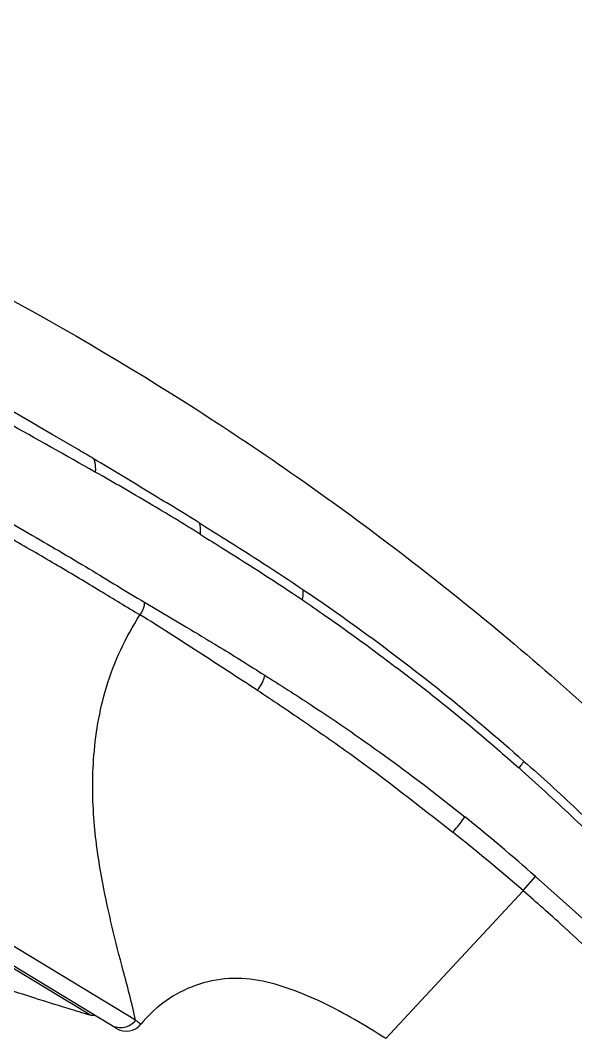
# Model space of a CAD drawing. Header units: millimetres. Extents: x -244938 to -244097, y -22577 to -21982.
# Drawn here: x -244322.9 to -244293.1, y -22095.9 to -22041.2 of the extents above; entities that cross this region are included whole.
import ezdxf

# ---------------------------------------------------------------- set-up
doc = ezdxf.new("R2010")
doc.units = ezdxf.units.MM

msp = doc.modelspace()

# ---------------------------------------------------------------- linework, layer by layer
at = {"linetype": 'Continuous'}
for p, q in [((-244317.764, -22095.377), (-244380.075, -22057.587)), ((-244319.799, -22064.282), (-244321.217, -22063.45)), ((-244316.269, -22072.464), (-244314.014, -22073.807)), ((-244316.74, -22094.931), (-244346.282, -22077.014)), ((-244295.928, -22087.965), (-244295.275, -22087.209)), ((-244295.265, -22087.213), (-244293.119, -22089.129)), ((-244320.378, -22093.929), (-244330.318, -22087.901)), ((-244295.937, -22087.974), (-244303.309, -22095.92)), ((-244320.174, -22094.053), (-244320.378, -22093.929)), ((-244319.207, -22094.64), (-244320.174, -22094.053)), ((-244319.205, -22094.641), (-244319.207, -22094.64))]:
    msp.add_line(p, q, dxfattribs=at)
for centre, radius, start, end in [((-244438.454, -22265.193), 233.332, 59.20569, 59.43438), ((-244247.063, -21963.336), 129.171, 238.78277, 239.31308), ((-244479.511, -22306.699), 290.655, 52.08001, 52.54461), ((-244302.087, -22076.676), 7.563, 323.4105, 324.585), ((-244300.556, -22077.769), 5.682, 324.6165, 325.1146), ((-244303.771, -22075.504), 9.614, 322.3601, 323.7852), ((-244373.544, -22177.808), 118.727, 49.17623, 51.54876), ((-244374.814, -22178.91), 120.379, 47.70042, 49.06203), ((-244280.599, -21963.822), 136.397, 251.17583, 253.04568), ((-244280.599, -21963.821), 136.397, 253.04575, 253.55819), ((-244319.063, -22094.161), 0.5, 253.5581, 281.2635), ((-244317.245, -22094.522), 1, 238.7645, 321.1719)]:
    msp.add_arc(centre, radius, start, end, dxfattribs=at)
for points, knots in [([(-244362.783, -22041.2), (-244354.376, -22042.956), (-244337.485, -22048.595), (-244317.963, -22058.823), (-244303.15, -22069.095), (-244292.596, -22077.763), (-244282.564, -22087.622), (-244273.063, -22098.019), (-244264.095, -22108.81), (-244255.7, -22120.058), (-244247.843, -22131.704), (-244240.412, -22143.634), (-244233.386, -22155.764), (-244224.63, -22172.169), (-244218.704, -22184.777), (-244215.047, -22193.296)], [0, 0, 0, 0, 0.11714, 0.241192, 0.299337, 0.362795, 0.427204, 0.491023, 0.554843, 0.618496, 0.682384, 0.746401, 0.810171, 0.873542, 1, 1, 1, 1]), ([(-244321.216, -22063.452), (-244323.022, -22062.399), (-244326.778, -22060.281), (-244332.573, -22057.156), (-244338.565, -22054.084), (-244346.249, -22050.366), (-244353.369, -22046.964), (-244359.612, -22043.97), (-244362.226, -22042.718), (-244363.379, -22042.183)], [0, 0, 0, 0, 0.132723, 0.273805, 0.418102, 0.560308, 0.815949, 0.919226, 1, 1, 1, 1]), ([(-244369.817, -22044.535), (-244366.467, -22046.205), (-244360.841, -22048.994), (-244352.712, -22053.068), (-244345.274, -22056.763), (-244337.475, -22060.62), (-244331.009, -22063.995), (-244326.035, -22066.733), (-244322.552, -22068.71), (-244319.801, -22070.326), (-244317.739, -22071.578), (-244316.755, -22072.181), (-244316.269, -22072.464)], [0, 0, 0, 0, 0.185853, 0.311842, 0.451489, 0.598282, 0.743871, 0.813626, 0.880215, 0.942696, 0.972072, 1, 1, 1, 1]), ([(-244318.913, -22065.475), (-244322.081, -22063.675), (-244328.762, -22059.938), (-244339.004, -22054.604), (-244349.111, -22049.722), (-244355.597, -22046.562), (-244358.592, -22045.124)], [0, 0, 0, 0, 0.245084, 0.514762, 0.776537, 1, 1, 1, 1]), ([(-244316.509, -22073.153), (-244317.227, -22072.738), (-244318.684, -22071.835), (-244320.955, -22070.479), (-244323.367, -22069.078), (-244326.799, -22067.128), (-244331.307, -22064.649), (-244335.001, -22062.712), (-244336.894, -22061.739)], [0, 0, 0, 0, 0.106513, 0.219975, 0.339631, 0.46454, 0.726679, 1, 1, 1, 1]), ([(-244313.323, -22068.208), (-244314.248, -22067.629), (-244316.144, -22066.486), (-244318.027, -22065.322), (-244318.998, -22064.758)], [0, 0, 0, 0, 0.492953, 1, 1, 1, 1]), ([(-244318.998, -22064.758), (-244318.977, -22064.81), (-244318.905, -22065.041), (-244318.896, -22065.29), (-244318.912, -22065.476)], [0, 0, 0, 0, 0.227402, 1, 1, 1, 1]), ([(-244313.281, -22068.807), (-244314.179, -22068.247), (-244316.049, -22067.124), (-244317.933, -22066.023), (-244318.913, -22065.474)], [0, 0, 0, 0, 0.484928, 1, 1, 1, 1]), ([(-244313.325, -22068.205), (-244312.87, -22068.489), (-244311, -22069.654), (-244309.142, -22070.839), (-244307.767, -22071.78)], [0, 0, 0, 0, 0.24362, 1, 1, 1, 1]), ([(-244313.323, -22068.208), (-244313.311, -22068.254), (-244313.269, -22068.451), (-244313.267, -22068.656), (-244313.282, -22068.81)], [0, 0, 0, 0, 0.233744, 1, 1, 1, 1]), ([(-244313.282, -22068.81), (-244312.834, -22069.09), (-244310.992, -22070.237), (-244309.163, -22071.406), (-244307.804, -22072.325)], [0, 0, 0, 0, 0.243541, 1, 1, 1, 1]), ([(-244307.767, -22071.779), (-244307.762, -22071.821), (-244307.752, -22072.004), (-244307.775, -22072.187), (-244307.804, -22072.325)], [0, 0, 0, 0, 0.230617, 1, 1, 1, 1]), ([(-244307.767, -22071.779), (-244306.796, -22072.434), (-244302.682, -22075.304), (-244298.757, -22078.45), (-244295.895, -22081.018)], [0, 0, 0, 0, 0.233474, 1, 1, 1, 1]), ([(-244307.804, -22072.325), (-244307.393, -22072.608), (-244305.686, -22073.791), (-244304.001, -22075.006), (-244302.751, -22075.969)], [0, 0, 0, 0, 0.240192, 1, 1, 1, 1]), ([(-244316.269, -22072.464), (-244316.271, -22072.522), (-244316.303, -22072.765), (-244316.404, -22072.997), (-244316.508, -22073.152)], [0, 0, 0, 0, 0.23733, 1, 1, 1, 1]), ([(-244316.74, -22094.931), (-244316.93, -22094.037), (-244317.597, -22091.603), (-244318.457, -22088.146), (-244319.034, -22084.351), (-244319.103, -22080.794), (-244318.457, -22076.884), (-244317.286, -22074.349), (-244316.509, -22073.153)], [0, 0, 0, 0, 0.121916, 0.336694, 0.475244, 0.633405, 0.809639, 1, 1, 1, 1]), ([(-244310.213, -22077.196), (-244310.749, -22076.854), (-244311.801, -22076.158), (-244313.381, -22075.139), (-244314.936, -22074.122), (-244315.978, -22073.462), (-244316.507, -22073.151)], [0, 0, 0, 0, 0.254854, 0.505692, 0.753888, 1, 1, 1, 1]), ([(-244312.985, -22074.427), (-244312.722, -22074.584), (-244311.652, -22075.218), (-244310.606, -22075.891), (-244309.812, -22076.387)], [0, 0, 0, 0, 0.246917, 1, 1, 1, 1]), ([(-244309.948, -22076.815), (-244309.931, -22076.78), (-244309.87, -22076.644), (-244309.828, -22076.5), (-244309.813, -22076.39)], [0, 0, 0, 0, 0.259549, 1, 1, 1, 1]), ([(-244309.813, -22076.39), (-244308.972, -22076.916), (-244305.271, -22079.279), (-244301.715, -22081.871), (-244299.063, -22083.998)], [0, 0, 0, 0, 0.22587, 1, 1, 1, 1]), ([(-244310.209, -22077.192), (-244309.395, -22077.723), (-244307.715, -22078.866), (-244304.154, -22081.328), (-244301.515, -22083.404), (-244299.712, -22084.826)], [0, 0, 0, 0, 0.224592, 0.469541, 1, 1, 1, 1]), ([(-244300.885, -22077.41), (-244300.082, -22078.039), (-244298.485, -22079.336), (-244296.938, -22080.692), (-244296.158, -22081.375)], [0, 0, 0, 0, 0.495781, 1, 1, 1, 1]), ([(-244295.895, -22081.018), (-244294.927, -22081.862), (-244293.025, -22083.598), (-244289.369, -22087.22), (-244284.883, -22091.835), (-244279.685, -22097.543), (-244272.977, -22105.349), (-244265.079, -22115.511), (-244259.317, -22124.042), (-244256.57, -22128.386)], [0, 0, 0, 0, 0.062383, 0.125087, 0.250075, 0.375107, 0.50014, 0.750201, 1, 1, 1, 1]), ([(-244256.902, -22128.6), (-244259.646, -22124.264), (-244265.398, -22115.749), (-244273.235, -22105.569), (-244279.916, -22097.76), (-244284.26, -22093.028), (-244287.833, -22089.338), (-244290.575, -22086.629), (-244293.329, -22083.953), (-244295.204, -22082.213), (-244296.158, -22081.376)], [0, 0, 0, 0, 0.24993, 0.500148, 0.625294, 0.750438, 0.812959, 0.87546, 0.938167, 1, 1, 1, 1]), ([(-244299.712, -22084.826), (-244299.53, -22084.628), (-244299.308, -22084.354), (-244299.108, -22084.066), (-244299.063, -22083.998)], [0, 0, 0, 0, 0.767465, 1, 1, 1, 1]), ([(-244293.119, -22089.129), (-244291.134, -22090.918), (-244288.258, -22093.715), (-244284.623, -22097.632), (-244281.094, -22101.648), (-244277.006, -22106.939), (-244272.418, -22113.516), (-244268.096, -22120.271), (-244263.962, -22127.142), (-244260.088, -22134.162), (-244256.374, -22141.267), (-244252.72, -22148.403), (-244249.103, -22155.557), (-244245.511, -22162.723), (-244240.805, -22172.318), (-244236.146, -22181.935), (-244231.621, -22191.614), (-244229.368, -22196.457), (-244228.249, -22198.882)], [0, 0, 0, 0, 0.062486, 0.093741, 0.124998, 0.187503, 0.250016, 0.31253, 0.375042, 0.437554, 0.500064, 0.562572, 0.625076, 0.687577, 0.750072, 0.875049, 0.937527, 1, 1, 1, 1]), ([(-244228.784, -22199.108), (-244231.039, -22194.284), (-244235.606, -22184.661), (-244242.61, -22170.299), (-244249.773, -22156.014), (-244255.86, -22144.17), (-244260.815, -22134.742), (-244264.704, -22127.764), (-244268.848, -22120.922), (-244273.194, -22114.193), (-244277.788, -22107.629), (-244282.73, -22101.339), (-244288.063, -22095.403), (-244291.843, -22091.666), (-244293.795, -22089.871)], [0, 0, 0, 0, 0.124971, 0.249961, 0.374965, 0.499985, 0.562468, 0.624891, 0.687426, 0.750152, 0.812847, 0.875369, 0.937754, 1, 1, 1, 1]), ([(-244303.309, -22095.92), (-244303.859, -22095.563), (-244304.963, -22094.888), (-244306.647, -22093.978), (-244308.362, -22093.249), (-244310.125, -22092.717), (-244311.975, -22092.619), (-244313.756, -22093.063), (-244315.298, -22093.925), (-244316.124, -22094.724), (-244316.466, -22095.149)], [0, 0, 0, 0, 0.134564, 0.265354, 0.392337, 0.516427, 0.641415, 0.76725, 0.887958, 1, 1, 1, 1]), ([(-244316.74, -22094.931), (-244316.883, -22095.126), (-244317.327, -22095.419), (-244317.853, -22095.324), (-244318.058, -22095.199)], [0, 0, 0, 0, 0.50145, 1, 1, 1, 1]), ([(-244316.74, -22094.931), (-244316.697, -22094.957), (-244316.629, -22095.006), (-244316.532, -22095.076), (-244316.505, -22095.121), (-244316.462, -22095.143), (-244316.466, -22095.149)], [0, 0, 0, 0, 0.4311, 0.743839, 0.934907, 1, 1, 1, 1])]:
    msp.add_open_spline(points, degree=3, knots=knots, dxfattribs=at)
for points in [[(-244310.209, -22077.192), (-244310.105, -22077.08), (-244310.016, -22076.952), (-244309.948, -22076.815)], [(-244295.275, -22087.209), (-244296.514, -22086.111), (-244297.774, -22085.036), (-244299.063, -22083.998)]]:
    msp.add_open_spline(points, degree=3, dxfattribs=at)

doc.saveas('drawing.dxf')
